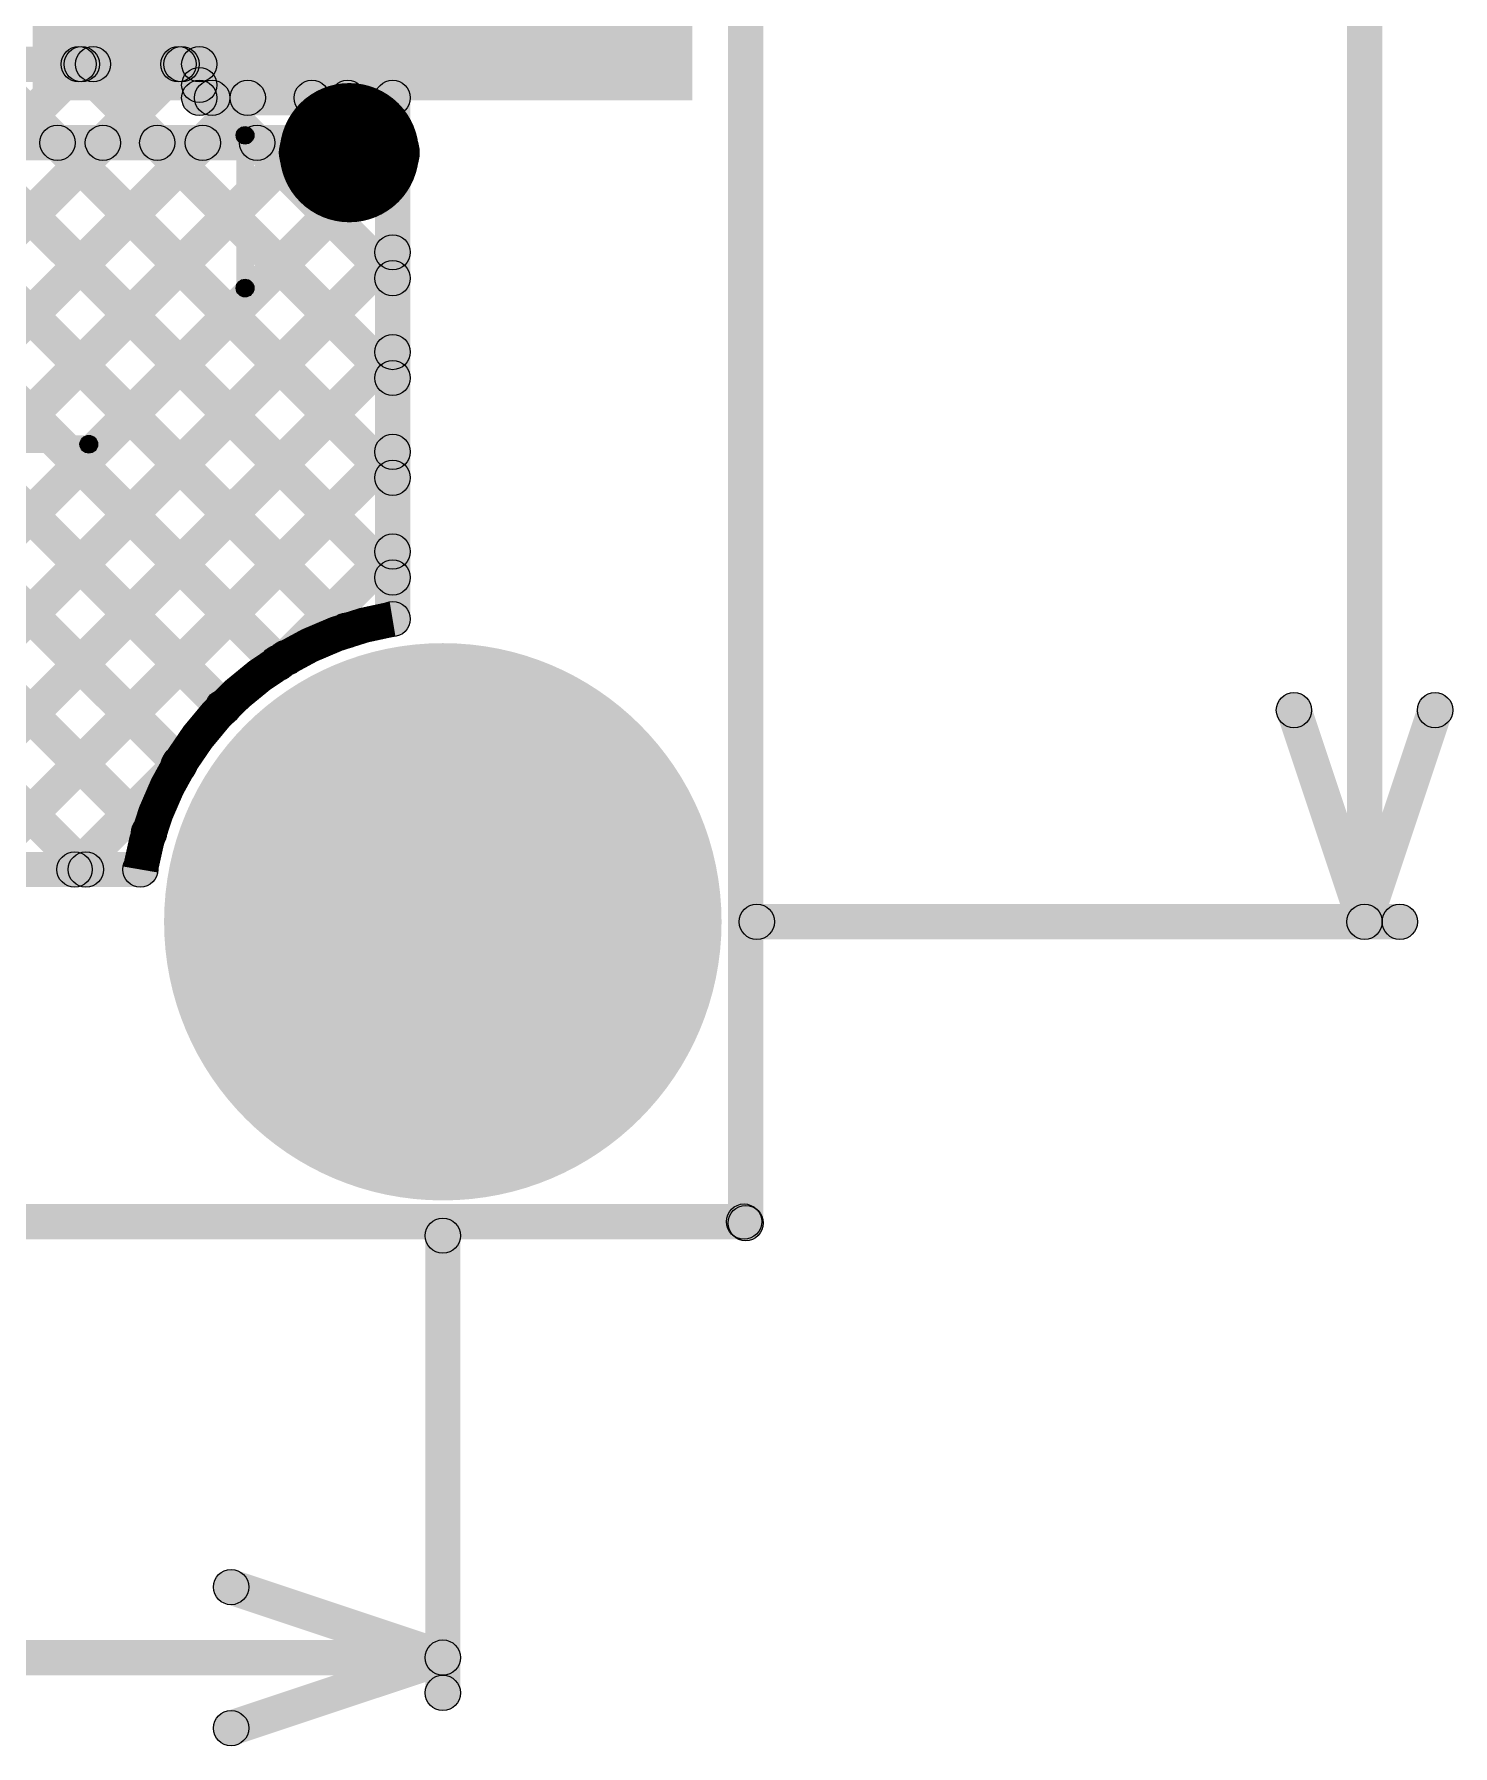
# Model space of a CAD drawing. Header units: millimetres. Extents: x -0.22 to 4.11, y -0.25 to 2.01.
# Drawn here: x 3.693 to 4.095, y -0.2341 to 0.2512 of the extents above; entities that cross this region are included whole.
import ezdxf

# ---------------------------------------------------------------- set-up
doc = ezdxf.new("R2010")
doc.units = ezdxf.units.MM
doc.header["$MEASUREMENT"] = 0
for name, color, linetype in [('BottomLayer', 5, 'Continuous'), ('BottomSolder', 6, 'Continuous'), ('Mechanical1', 6, 'Continuous'), ('Mechanical2', 216, 'Continuous'), ('MultiLayer', 9, 'Continuous'), ('PadHoleLayer', 156, 'Continuous'), ('TopLayer', 1, 'Continuous'), ('TopOverlay', 2, 'Continuous'), ('TopPaste', 8, 'Continuous'), ('TopSolder', 216, 'Continuous')]:
    doc.layers.add(name, color=color, linetype=linetype)

# ---------------------------------------------------------------- blocks, each defined once
blk = doc.blocks.new('TS_1103S_C_C_3')
at = {"layer": 'TopLayer'}
blk.add_hatch(color=1, dxfattribs=at).paths.add_polyline_path([(-0.35433, 0.12795), (-0.23622, 0.12795), (-0.23622, 0.0689), (-0.35433, 0.0689)])
at = {"layer": 'TopOverlay'}
for points in [[(-0.19468, 0.23996), (-0.19115, 0.23642), (-0.23544, 0.19213), (-0.23897, 0.19567)], [(0.19291, 0.24069), (0.19291, 0.23569), (-0.19291, 0.23569), (-0.19291, 0.24069)], [(-0.2397, 0.1939), (-0.2347, 0.1939), (-0.2347, 0.15059), (-0.2397, 0.15059)]]:
    blk.add_hatch(color=2, dxfattribs=at).paths.add_polyline_path(points)
h = blk.add_hatch(color=2, dxfattribs=at)
edge = h.paths.add_edge_path()
edge.add_arc((-0.19291, 0.23819), 0.0025, 0, 360)
h = blk.add_hatch(color=2, dxfattribs=at)
edge = h.paths.add_edge_path()
edge.add_arc((-0.19291, 0.23819), 0.0025, 0, 360)
h = blk.add_hatch(color=2, dxfattribs=at)
edge = h.paths.add_edge_path()
edge.add_arc((-0.2372, 0.1939), 0.0025, 0, 360)
h = blk.add_hatch(color=2, dxfattribs=at)
edge = h.paths.add_edge_path()
edge.add_arc((-0.2372, 0.1939), 0.0025, 0, 360)
h = blk.add_hatch(color=2, dxfattribs=at)
edge = h.paths.add_edge_path()
edge.add_arc((-0.27662, 0.15551), 0.00984, 0, 360)
h = blk.add_hatch(color=2, dxfattribs=at)
edge = h.paths.add_edge_path()
edge.add_arc((-0.25684, 0.15551), 0.00984, 0, 360)
h = blk.add_hatch(color=2, dxfattribs=at)
edge = h.paths.add_edge_path()
edge.add_arc((-0.2372, 0.15059), 0.0025, 0, 360)
at = {"layer": 'TopPaste'}
blk.add_hatch(color=8, dxfattribs=at).paths.add_polyline_path([(-0.35433, 0.12795), (-0.23622, 0.12795), (-0.23622, 0.0689), (-0.35433, 0.0689)])
at = {"layer": 'TopSolder'}
blk.add_hatch(color=216, dxfattribs=at).paths.add_polyline_path([(-0.35833, 0.13195), (-0.23222, 0.13195), (-0.23222, 0.0649), (-0.35833, 0.0649)])
at = {"layer": 'TopOverlay', "const_width": 0.01969}
blk.add_lwpolyline([(-0.25684, 0.15551, 1), (-0.27662, 0.15551, 1)], format="xyb", close=True, dxfattribs=at)
at = {"layer": 'TopOverlay'}
for centre, radius in [((-0.19291, 0.23819), 0.0025), ((-0.19291, 0.23819), 0.0025), ((-0.2372, 0.1939), 0.0025), ((-0.2372, 0.1939), 0.0025), ((-0.27662, 0.15551), 0.00984), ((-0.25684, 0.15551), 0.00984), ((-0.2372, 0.15059), 0.0025)]:
    blk.add_circle(centre, radius, dxfattribs=at)

msp = doc.modelspace()

# ---------------------------------------------------------------- hatches: boundary and pattern name
at = {"layer": 'BottomLayer'}
for points in [[(2.28168, 1.60294), (2.28875, 1.61002), (3.79807, 0.1007), (3.791, 0.09363)], [(2.28168, 1.60294), (2.28875, 1.61002), (3.79807, 0.1007), (3.791, 0.09363)], [(2.28168, 1.57466), (2.28875, 1.58173), (3.78483, 0.08565), (3.77776, 0.07858)], [(2.28168, 1.57466), (2.28875, 1.58173), (3.78483, 0.08565), (3.77776, 0.07858)], [(2.28168, 1.54638), (2.28875, 1.55345), (3.76566, 0.07654), (3.75859, 0.06947)], [(2.28168, 1.54638), (2.28875, 1.55345), (3.76566, 0.07654), (3.75859, 0.06947)], [(2.28168, 1.51809), (2.28875, 1.52516), (3.75005, 0.06387), (3.74297, 0.0568)], [(2.28168, 1.51809), (2.28875, 1.52516), (3.75005, 0.06387), (3.74297, 0.0568)], [(2.28168, 1.48981), (2.28875, 1.49688), (3.73773, 0.04791), (3.73066, 0.04084)], [(2.28168, 1.48981), (2.28875, 1.49688), (3.73773, 0.04791), (3.73066, 0.04084)], [(2.28168, 1.46153), (2.28875, 1.4686), (3.72904, 0.02832), (3.72196, 0.02124)], [(2.28168, 1.46153), (2.28875, 1.4686), (3.72904, 0.02832), (3.72196, 0.02124)], [(2.28168, 1.43324), (2.28875, 1.44031), (3.71114, 0.01792), (3.70407, 0.01085)], [(2.28168, 1.43324), (2.28875, 1.44031), (3.71114, 0.01792), (3.70407, 0.01085)], [(3.69253, 0.23242), (3.87953, 0.23242), (3.87953, 0.45132), (3.69253, 0.45132)], [(3.50995, 0.01085), (3.50288, 0.01792), (3.70891, 0.22395), (3.71598, 0.21688)], [(3.50995, 0.01085), (3.50288, 0.01792), (3.70891, 0.22395), (3.71598, 0.21688)], [(3.53823, 0.01085), (3.53116, 0.01792), (3.73719, 0.22395), (3.74426, 0.21688)], [(3.53823, 0.01085), (3.53116, 0.01792), (3.73719, 0.22395), (3.74426, 0.21688)], [(3.56651, 0.01085), (3.55944, 0.01792), (3.76548, 0.22395), (3.77255, 0.21688)], [(3.56651, 0.01085), (3.55944, 0.01792), (3.76548, 0.22395), (3.77255, 0.21688)], [(3.68053, 0.21542), (3.68053, 0.22542), (3.79453, 0.22542), (3.79453, 0.21542)], [(3.68053, 0.21542), (3.68053, 0.22542), (3.79453, 0.22542), (3.79453, 0.21542)], [(3.69603, 0.21688), (3.7031, 0.22395), (3.79807, 0.12898), (3.791, 0.12191)], [(3.69603, 0.21688), (3.7031, 0.22395), (3.79807, 0.12898), (3.791, 0.12191)], [(3.72431, 0.21688), (3.73138, 0.22395), (3.79807, 0.15727), (3.791, 0.1502)], [(3.72431, 0.21688), (3.73138, 0.22395), (3.79807, 0.15727), (3.791, 0.1502)], [(3.7526, 0.21688), (3.75967, 0.22395), (3.79807, 0.18555), (3.791, 0.17848)], [(3.7526, 0.21688), (3.75967, 0.22395), (3.79807, 0.18555), (3.791, 0.17848)], [(3.78088, 0.21688), (3.78795, 0.22395), (3.79807, 0.21384), (3.791, 0.20677)], [(3.78088, 0.21688), (3.78795, 0.22395), (3.79807, 0.21384), (3.791, 0.20677)], [(3.5948, 0.01085), (3.58773, 0.01792), (3.791, 0.22119), (3.79807, 0.21412)], [(3.5948, 0.01085), (3.58773, 0.01792), (3.791, 0.22119), (3.79807, 0.21412)], [(3.79953, 0.08539), (3.78953, 0.08539), (3.78953, 0.22042), (3.79953, 0.22042)], [(3.79953, 0.08539), (3.78953, 0.08539), (3.78953, 0.22042), (3.79953, 0.22042)], [(3.62308, 0.01085), (3.61601, 0.01792), (3.791, 0.19291), (3.79807, 0.18584)], [(3.62308, 0.01085), (3.61601, 0.01792), (3.791, 0.19291), (3.79807, 0.18584)], [(3.65137, 0.01085), (3.6443, 0.01792), (3.791, 0.16462), (3.79807, 0.15755)], [(3.65137, 0.01085), (3.6443, 0.01792), (3.791, 0.16462), (3.79807, 0.15755)], [(3.67965, 0.01085), (3.67258, 0.01792), (3.791, 0.13634), (3.79807, 0.12927)], [(3.67965, 0.01085), (3.67258, 0.01792), (3.791, 0.13634), (3.79807, 0.12927)], [(3.76797, 0.07089), (3.7609, 0.07796), (3.791, 0.10805), (3.79807, 0.10098)], [(3.76797, 0.07089), (3.7609, 0.07796), (3.791, 0.10805), (3.79807, 0.10098)], [(3.70794, 0.01085), (3.70087, 0.01792), (3.73037, 0.04743), (3.73744, 0.04036)], [(3.70794, 0.01085), (3.70087, 0.01792), (3.73037, 0.04743), (3.73744, 0.04036)], [(2.69453, 0.00939), (2.69453, 0.01939), (3.72304, 0.01939), (3.72304, 0.00939)], [(2.69453, 0.00939), (2.69453, 0.01939), (3.72304, 0.01939), (3.72304, 0.00939)]]:
    msp.add_hatch(color=5, dxfattribs=at).paths.add_polyline_path(points)
h = msp.add_hatch(color=5, dxfattribs=at)
edge = h.paths.add_edge_path()
edge.add_arc((3.69956, 0.22042), 0.005, 0, 360)
h = msp.add_hatch(color=5, dxfattribs=at)
edge = h.paths.add_edge_path()
edge.add_arc((3.69956, 0.22042), 0.005, 0, 360)
h = msp.add_hatch(color=5, dxfattribs=at)
edge = h.paths.add_edge_path()
edge.add_arc((3.71244, 0.22042), 0.005, 0, 360)
h = msp.add_hatch(color=5, dxfattribs=at)
edge = h.paths.add_edge_path()
edge.add_arc((3.71244, 0.22042), 0.005, 0, 360)
h = msp.add_hatch(color=5, dxfattribs=at)
edge = h.paths.add_edge_path()
edge.add_arc((3.72785, 0.22042), 0.005, 0, 360)
h = msp.add_hatch(color=5, dxfattribs=at)
edge = h.paths.add_edge_path()
edge.add_arc((3.72785, 0.22042), 0.005, 0, 360)
h = msp.add_hatch(color=5, dxfattribs=at)
edge = h.paths.add_edge_path()
edge.add_arc((3.74073, 0.22042), 0.005, 0, 360)
h = msp.add_hatch(color=5, dxfattribs=at)
edge = h.paths.add_edge_path()
edge.add_arc((3.74073, 0.22042), 0.005, 0, 360)
h = msp.add_hatch(color=5, dxfattribs=at)
edge = h.paths.add_edge_path()
edge.add_arc((3.75613, 0.22042), 0.005, 0, 360)
h = msp.add_hatch(color=5, dxfattribs=at)
edge = h.paths.add_edge_path()
edge.add_arc((3.75613, 0.22042), 0.005, 0, 360)
h = msp.add_hatch(color=5, dxfattribs=at)
edge = h.paths.add_edge_path()
edge.add_arc((3.76901, 0.22042), 0.005, 0, 360)
h = msp.add_hatch(color=5, dxfattribs=at)
edge = h.paths.add_edge_path()
edge.add_arc((3.76901, 0.22042), 0.005, 0, 360)
h = msp.add_hatch(color=5, dxfattribs=at)
edge = h.paths.add_edge_path()
edge.add_arc((3.78442, 0.22042), 0.005, 0, 360)
h = msp.add_hatch(color=5, dxfattribs=at)
edge = h.paths.add_edge_path()
edge.add_arc((3.78442, 0.22042), 0.005, 0, 360)
h = msp.add_hatch(color=5, dxfattribs=at)
edge = h.paths.add_edge_path()
edge.add_arc((3.79453, 0.22042), 0.005, 0, 360)
h = msp.add_hatch(color=5, dxfattribs=at)
edge = h.paths.add_edge_path()
edge.add_arc((3.79453, 0.22042), 0.005, 0, 360)
h = msp.add_hatch(color=5, dxfattribs=at)
edge = h.paths.add_edge_path()
edge.add_arc((3.79453, 0.22042), 0.005, 0, 360)
h = msp.add_hatch(color=5, dxfattribs=at)
edge = h.paths.add_edge_path()
edge.add_arc((3.79453, 0.22042), 0.005, 0, 360)
h = msp.add_hatch(color=5, dxfattribs=at)
edge = h.paths.add_edge_path()
edge.add_arc((3.79453, 0.21766), 0.005, 0, 360)
h = msp.add_hatch(color=5, dxfattribs=at)
edge = h.paths.add_edge_path()
edge.add_arc((3.79453, 0.21766), 0.005, 0, 360)
h = msp.add_hatch(color=5, dxfattribs=at)
edge = h.paths.add_edge_path()
edge.add_arc((3.79453, 0.2103), 0.005, 0, 360)
h = msp.add_hatch(color=5, dxfattribs=at)
edge = h.paths.add_edge_path()
edge.add_arc((3.79453, 0.2103), 0.005, 0, 360)
h = msp.add_hatch(color=5, dxfattribs=at)
edge = h.paths.add_edge_path()
edge.add_arc((3.79453, 0.18937), 0.005, 0, 360)
h = msp.add_hatch(color=5, dxfattribs=at)
edge = h.paths.add_edge_path()
edge.add_arc((3.79453, 0.18937), 0.005, 0, 360)
h = msp.add_hatch(color=5, dxfattribs=at)
edge = h.paths.add_edge_path()
edge.add_arc((3.79453, 0.18202), 0.005, 0, 360)
h = msp.add_hatch(color=5, dxfattribs=at)
edge = h.paths.add_edge_path()
edge.add_arc((3.79453, 0.18202), 0.005, 0, 360)
h = msp.add_hatch(color=5, dxfattribs=at)
edge = h.paths.add_edge_path()
edge.add_arc((3.79453, 0.16109), 0.005, 0, 360)
h = msp.add_hatch(color=5, dxfattribs=at)
edge = h.paths.add_edge_path()
edge.add_arc((3.79453, 0.16109), 0.005, 0, 360)
h = msp.add_hatch(color=5, dxfattribs=at)
edge = h.paths.add_edge_path()
edge.add_arc((3.79453, 0.15373), 0.005, 0, 360)
h = msp.add_hatch(color=5, dxfattribs=at)
edge = h.paths.add_edge_path()
edge.add_arc((3.79453, 0.15373), 0.005, 0, 360)
h = msp.add_hatch(color=5, dxfattribs=at)
edge = h.paths.add_edge_path()
edge.add_arc((3.79453, 0.1328), 0.005, 0, 360)
h = msp.add_hatch(color=5, dxfattribs=at)
edge = h.paths.add_edge_path()
edge.add_arc((3.79453, 0.1328), 0.005, 0, 360)
h = msp.add_hatch(color=5, dxfattribs=at)
edge = h.paths.add_edge_path()
edge.add_arc((3.79453, 0.12545), 0.005, 0, 360)
h = msp.add_hatch(color=5, dxfattribs=at)
edge = h.paths.add_edge_path()
edge.add_arc((3.79453, 0.12545), 0.005, 0, 360)
h = msp.add_hatch(color=5, dxfattribs=at)
edge = h.paths.add_edge_path()
edge.add_arc((3.79453, 0.10452), 0.005, 0, 360)
h = msp.add_hatch(color=5, dxfattribs=at)
edge = h.paths.add_edge_path()
edge.add_arc((3.79453, 0.10452), 0.005, 0, 360)
h = msp.add_hatch(color=5, dxfattribs=at)
edge = h.paths.add_edge_path()
edge.add_arc((3.79453, 0.09717), 0.005, 0, 360)
h = msp.add_hatch(color=5, dxfattribs=at)
edge = h.paths.add_edge_path()
edge.add_arc((3.79453, 0.09717), 0.005, 0, 360)
h = msp.add_hatch(color=5, dxfattribs=at)
edge = h.paths.add_edge_path()
edge.add_arc((3.79453, 0.08539), 0.005, 0, 360)
h = msp.add_hatch(color=5, dxfattribs=at)
edge = h.paths.add_edge_path()
edge.add_arc((3.79453, 0.08539), 0.005, 0, 360)
h = msp.add_hatch(color=5, dxfattribs=at)
edge = h.paths.add_edge_path()
edge.add_arc((3.79453, 0.08539), 0.005, 0, 360)
h = msp.add_hatch(color=5, dxfattribs=at)
edge = h.paths.add_edge_path()
edge.add_arc((3.79453, 0.08539), 0.005, 0, 360)
h = msp.add_hatch(color=5, dxfattribs=at)
edge = h.paths.add_edge_path()
edge.add_arc((3.7813, 0.08211), 0.005, 0, 360)
h = msp.add_hatch(color=5, dxfattribs=at)
edge = h.paths.add_edge_path()
edge.add_arc((3.7813, 0.08211), 0.005, 0, 360)
h = msp.add_hatch(color=5, dxfattribs=at)
edge = h.paths.add_edge_path()
edge.add_arc((3.76212, 0.073), 0.005, 0, 360)
h = msp.add_hatch(color=5, dxfattribs=at)
edge = h.paths.add_edge_path()
edge.add_arc((3.76212, 0.073), 0.005, 0, 360)
h = msp.add_hatch(color=5, dxfattribs=at)
edge = h.paths.add_edge_path()
edge.add_arc((3.76444, 0.07442), 0.005, 0, 360)
h = msp.add_hatch(color=5, dxfattribs=at)
edge = h.paths.add_edge_path()
edge.add_arc((3.76444, 0.07442), 0.005, 0, 360)
h = msp.add_hatch(color=5, dxfattribs=at)
edge = h.paths.add_edge_path()
edge.add_arc((3.80877, -0.00044), 0.075, 0, 360)
h = msp.add_hatch(color=5, dxfattribs=at)
edge = h.paths.add_edge_path()
edge.add_arc((3.74651, 0.06034), 0.005, 0, 360)
h = msp.add_hatch(color=5, dxfattribs=at)
edge = h.paths.add_edge_path()
edge.add_arc((3.74651, 0.06034), 0.005, 0, 360)
h = msp.add_hatch(color=5, dxfattribs=at)
edge = h.paths.add_edge_path()
edge.add_arc((3.73391, 0.04389), 0.005, 0, 360)
h = msp.add_hatch(color=5, dxfattribs=at)
edge = h.paths.add_edge_path()
edge.add_arc((3.73391, 0.04389), 0.005, 0, 360)
h = msp.add_hatch(color=5, dxfattribs=at)
edge = h.paths.add_edge_path()
edge.add_arc((3.73419, 0.04437), 0.005, 0, 360)
h = msp.add_hatch(color=5, dxfattribs=at)
edge = h.paths.add_edge_path()
edge.add_arc((3.73419, 0.04437), 0.005, 0, 360)
h = msp.add_hatch(color=5, dxfattribs=at)
edge = h.paths.add_edge_path()
edge.add_arc((3.7255, 0.02478), 0.005, 0, 360)
h = msp.add_hatch(color=5, dxfattribs=at)
edge = h.paths.add_edge_path()
edge.add_arc((3.7255, 0.02478), 0.005, 0, 360)
h = msp.add_hatch(color=5, dxfattribs=at)
edge = h.paths.add_edge_path()
edge.add_arc((3.7044, 0.01439), 0.005, 0, 360)
h = msp.add_hatch(color=5, dxfattribs=at)
edge = h.paths.add_edge_path()
edge.add_arc((3.7044, 0.01439), 0.005, 0, 360)
h = msp.add_hatch(color=5, dxfattribs=at)
edge = h.paths.add_edge_path()
edge.add_arc((3.70761, 0.01439), 0.005, 0, 360)
h = msp.add_hatch(color=5, dxfattribs=at)
edge = h.paths.add_edge_path()
edge.add_arc((3.70761, 0.01439), 0.005, 0, 360)
h = msp.add_hatch(color=5, dxfattribs=at)
edge = h.paths.add_edge_path()
edge.add_arc((3.72304, 0.01439), 0.005, 0, 360)
h = msp.add_hatch(color=5, dxfattribs=at)
edge = h.paths.add_edge_path()
edge.add_arc((3.72304, 0.01439), 0.005, 0, 360)
h = msp.add_hatch(color=5, dxfattribs=at)
edge = h.paths.add_edge_path()
edge.add_arc((3.72304, 0.01439), 0.005, 0, 360)
h = msp.add_hatch(color=5, dxfattribs=at)
edge = h.paths.add_edge_path()
edge.add_arc((3.72304, 0.01439), 0.005, 0, 360)
at = {"layer": 'BottomSolder'}
h = msp.add_hatch(color=6, dxfattribs=at)
edge = h.paths.add_edge_path()
edge.add_arc((3.80877, -0.00044), 0.079, 0, 360)
at = {"layer": 'Mechanical1'}
for points in [[(4.075, -0.00044), (4.065, -0.00044), (4.065, 0.57693), (4.075, 0.57693)], [(4.04526, 0.05798), (4.05474, 0.06114), (4.07474, 0.00114), (4.06526, -0.00202)], [(4.07474, -0.00202), (4.06526, 0.00114), (4.08526, 0.06114), (4.09474, 0.05798)], [(3.89777, -0.00544), (3.89777, 0.00456), (4.08, 0.00456), (4.08, -0.00544)], [(3.81377, -0.21906), (3.80377, -0.21906), (3.80377, -0.08944), (3.81377, -0.08944)], [(3.74718, -0.1938), (3.75035, -0.18431), (3.81035, -0.20431), (3.80718, -0.2138)], [(2.1743, -0.21406), (2.1743, -0.20406), (3.80877, -0.20406), (3.80877, -0.21406)], [(3.75035, -0.2338), (3.74718, -0.22431), (3.80718, -0.20431), (3.81035, -0.2138)]]:
    msp.add_hatch(color=6, dxfattribs=at).paths.add_polyline_path(points)
h = msp.add_hatch(color=6, dxfattribs=at)
edge = h.paths.add_edge_path()
edge.add_arc((4.05, 0.05956), 0.005, 0, 360)
h = msp.add_hatch(color=6, dxfattribs=at)
edge = h.paths.add_edge_path()
edge.add_arc((4.09, 0.05956), 0.005, 0, 360)
h = msp.add_hatch(color=6, dxfattribs=at)
edge = h.paths.add_edge_path()
edge.add_arc((3.89777, -0.00044), 0.005, 0, 360)
h = msp.add_hatch(color=6, dxfattribs=at)
edge = h.paths.add_edge_path()
edge.add_arc((4.07, -0.00044), 0.005, 0, 360)
h = msp.add_hatch(color=6, dxfattribs=at)
edge = h.paths.add_edge_path()
edge.add_arc((4.07, -0.00044), 0.005, 0, 360)
h = msp.add_hatch(color=6, dxfattribs=at)
edge = h.paths.add_edge_path()
edge.add_arc((4.07, -0.00044), 0.005, 0, 360)
h = msp.add_hatch(color=6, dxfattribs=at)
edge = h.paths.add_edge_path()
edge.add_arc((4.08, -0.00044), 0.005, 0, 360)
h = msp.add_hatch(color=6, dxfattribs=at)
edge = h.paths.add_edge_path()
edge.add_arc((3.80877, -0.08944), 0.005, 0, 360)
h = msp.add_hatch(color=6, dxfattribs=at)
edge = h.paths.add_edge_path()
edge.add_arc((3.74877, -0.18906), 0.005, 0, 360)
h = msp.add_hatch(color=6, dxfattribs=at)
edge = h.paths.add_edge_path()
edge.add_arc((3.80877, -0.20906), 0.005, 0, 360)
h = msp.add_hatch(color=6, dxfattribs=at)
edge = h.paths.add_edge_path()
edge.add_arc((3.80877, -0.20906), 0.005, 0, 360)
h = msp.add_hatch(color=6, dxfattribs=at)
edge = h.paths.add_edge_path()
edge.add_arc((3.80877, -0.20906), 0.005, 0, 360)
h = msp.add_hatch(color=6, dxfattribs=at)
edge = h.paths.add_edge_path()
edge.add_arc((3.80877, -0.21906), 0.005, 0, 360)
h = msp.add_hatch(color=6, dxfattribs=at)
edge = h.paths.add_edge_path()
edge.add_arc((3.74877, -0.22906), 0.005, 0, 360)
at = {"layer": 'Mechanical2'}
for points in [[(3.8996, -0.08587), (3.8896, -0.08587), (3.8896, 1.84326), (3.8996, 1.84326)], [(2.59345, -0.09044), (2.59345, -0.08044), (3.89416, -0.08044), (3.89416, -0.09044)]]:
    msp.add_hatch(color=216, dxfattribs=at).paths.add_polyline_path(points)
h = msp.add_hatch(color=216, dxfattribs=at)
edge = h.paths.add_edge_path()
edge.add_arc((3.89416, -0.08544), 0.005, 0, 360)
h = msp.add_hatch(color=216, dxfattribs=at)
edge = h.paths.add_edge_path()
edge.add_arc((3.8946, -0.08587), 0.005, 0, 360)
at = {"layer": 'MultiLayer'}
h = msp.add_hatch(color=9, dxfattribs=at)
edge = h.paths.add_edge_path()
edge.add_arc((3.80877, -0.00044), 0.075, 0, 360)
at = {"layer": 'PadHoleLayer'}
msp.add_hatch(color=156, dxfattribs=at).paths.add_polyline_path([(3.77877, -0.03044), (3.77877, 0.02956), (3.83877, 0.02956), (3.83877, -0.03044)])
at = {"layer": 'TopLayer'}
for points in [[(3.23076, 0.56901), (3.23784, 0.57608), (3.75005, 0.06387), (3.74297, 0.0568)], [(3.23076, 0.56901), (3.23784, 0.57608), (3.75005, 0.06387), (3.74297, 0.0568)], [(3.25905, 0.56901), (3.26612, 0.57608), (3.76566, 0.07654), (3.75859, 0.06947)], [(3.25905, 0.56901), (3.26612, 0.57608), (3.76566, 0.07654), (3.75859, 0.06947)], [(3.28778, 0.48372), (3.29485, 0.49079), (3.73773, 0.04791), (3.73066, 0.04084)], [(3.28778, 0.48372), (3.29485, 0.49079), (3.73773, 0.04791), (3.73066, 0.04084)], [(3.28778, 0.45543), (3.29485, 0.4625), (3.72904, 0.02832), (3.72196, 0.02124)], [(3.28778, 0.45543), (3.29485, 0.4625), (3.72904, 0.02832), (3.72196, 0.02124)], [(3.28778, 0.42715), (3.29485, 0.43422), (3.71114, 0.01792), (3.70407, 0.01085)], [(3.28778, 0.42715), (3.29485, 0.43422), (3.71114, 0.01792), (3.70407, 0.01085)], [(3.61791, 0.2377), (3.61791, 0.2477), (3.70963, 0.2477), (3.70963, 0.2377)], [(3.61791, 0.2377), (3.61791, 0.2477), (3.70963, 0.2477), (3.70963, 0.2377)], [(3.70963, 0.2377), (3.70963, 0.2477), (3.73975, 0.2477), (3.73975, 0.2377)], [(3.70963, 0.2377), (3.70963, 0.2477), (3.73975, 0.2477), (3.73975, 0.2377)], [(3.48166, 0.01085), (3.47459, 0.01792), (3.70291, 0.24624), (3.70998, 0.23917)], [(3.48166, 0.01085), (3.47459, 0.01792), (3.70291, 0.24624), (3.70998, 0.23917)], [(3.50995, 0.01085), (3.50288, 0.01792), (3.73119, 0.24624), (3.73826, 0.23917)], [(3.50995, 0.01085), (3.50288, 0.01792), (3.73119, 0.24624), (3.73826, 0.23917)], [(3.61718, 0.23917), (3.62425, 0.24624), (3.78483, 0.08565), (3.77776, 0.07858)], [(3.61718, 0.23917), (3.62425, 0.24624), (3.78483, 0.08565), (3.77776, 0.07858)], [(3.64546, 0.23917), (3.65253, 0.24624), (3.79807, 0.1007), (3.791, 0.09363)], [(3.64546, 0.23917), (3.65253, 0.24624), (3.79807, 0.1007), (3.791, 0.09363)], [(3.67374, 0.23917), (3.68082, 0.24624), (3.79807, 0.12898), (3.791, 0.12191)], [(3.67374, 0.23917), (3.68082, 0.24624), (3.79807, 0.12898), (3.791, 0.12191)], [(3.70203, 0.23917), (3.7091, 0.24624), (3.79807, 0.15727), (3.791, 0.1502)], [(3.70203, 0.23917), (3.7091, 0.24624), (3.79807, 0.15727), (3.791, 0.1502)], [(3.73031, 0.23917), (3.73738, 0.24624), (3.74329, 0.24033), (3.73622, 0.23326)], [(3.73031, 0.23917), (3.73738, 0.24624), (3.74329, 0.24033), (3.73622, 0.23326)], [(3.74475, 0.23317), (3.73475, 0.23317), (3.73475, 0.2427), (3.74475, 0.2427)], [(3.74475, 0.23317), (3.73475, 0.23317), (3.73475, 0.2427), (3.74475, 0.2427)], [(3.73622, 0.23326), (3.74329, 0.24033), (3.74691, 0.23671), (3.73984, 0.22964)], [(3.73622, 0.23326), (3.74329, 0.24033), (3.74691, 0.23671), (3.73984, 0.22964)], [(3.73975, 0.22817), (3.73975, 0.23817), (3.79453, 0.23817), (3.79453, 0.22817)], [(3.73975, 0.22817), (3.73975, 0.23817), (3.79453, 0.23817), (3.79453, 0.22817)], [(3.53823, 0.01085), (3.53116, 0.01792), (3.74995, 0.23671), (3.75702, 0.22964)], [(3.53823, 0.01085), (3.53116, 0.01792), (3.74995, 0.23671), (3.75702, 0.22964)], [(3.56651, 0.01085), (3.55944, 0.01792), (3.77823, 0.23671), (3.7853, 0.22964)], [(3.56651, 0.01085), (3.55944, 0.01792), (3.77823, 0.23671), (3.7853, 0.22964)], [(3.73984, 0.22964), (3.74691, 0.23671), (3.79807, 0.18555), (3.791, 0.17848)], [(3.73984, 0.22964), (3.74691, 0.23671), (3.79807, 0.18555), (3.791, 0.17848)], [(3.76812, 0.22964), (3.7752, 0.23671), (3.79807, 0.21384), (3.791, 0.20677)], [(3.76812, 0.22964), (3.7752, 0.23671), (3.79807, 0.21384), (3.791, 0.20677)], [(3.79953, 0.08539), (3.78953, 0.08539), (3.78953, 0.23317), (3.79953, 0.23317)], [(3.79953, 0.08539), (3.78953, 0.08539), (3.78953, 0.23317), (3.79953, 0.23317)], [(3.5948, 0.01085), (3.58773, 0.01792), (3.791, 0.22119), (3.79807, 0.21412)], [(3.5948, 0.01085), (3.58773, 0.01792), (3.791, 0.22119), (3.79807, 0.21412)], [(3.62308, 0.01085), (3.61601, 0.01792), (3.791, 0.19291), (3.79807, 0.18584)], [(3.62308, 0.01085), (3.61601, 0.01792), (3.791, 0.19291), (3.79807, 0.18584)], [(3.65137, 0.01085), (3.6443, 0.01792), (3.791, 0.16462), (3.79807, 0.15755)], [(3.65137, 0.01085), (3.6443, 0.01792), (3.791, 0.16462), (3.79807, 0.15755)], [(3.67965, 0.01085), (3.67258, 0.01792), (3.791, 0.13634), (3.79807, 0.12927)], [(3.67965, 0.01085), (3.67258, 0.01792), (3.791, 0.13634), (3.79807, 0.12927)], [(3.76797, 0.07089), (3.7609, 0.07796), (3.791, 0.10805), (3.79807, 0.10098)], [(3.76797, 0.07089), (3.7609, 0.07796), (3.791, 0.10805), (3.79807, 0.10098)], [(3.70794, 0.01085), (3.70087, 0.01792), (3.73037, 0.04743), (3.73744, 0.04036)], [(3.70794, 0.01085), (3.70087, 0.01792), (3.73037, 0.04743), (3.73744, 0.04036)], [(2.69453, 0.00939), (2.69453, 0.01939), (3.72304, 0.01939), (3.72304, 0.00939)], [(2.69453, 0.00939), (2.69453, 0.01939), (3.72304, 0.01939), (3.72304, 0.00939)]]:
    msp.add_hatch(color=1, dxfattribs=at).paths.add_polyline_path(points)
h = msp.add_hatch(color=1, dxfattribs=at)
edge = h.paths.add_edge_path()
edge.add_arc((3.70556, 0.2427), 0.005, 0, 360)
h = msp.add_hatch(color=1, dxfattribs=at)
edge = h.paths.add_edge_path()
edge.add_arc((3.70556, 0.2427), 0.005, 0, 360)
h = msp.add_hatch(color=1, dxfattribs=at)
edge = h.paths.add_edge_path()
edge.add_arc((3.70644, 0.2427), 0.005, 0, 360)
h = msp.add_hatch(color=1, dxfattribs=at)
edge = h.paths.add_edge_path()
edge.add_arc((3.70644, 0.2427), 0.005, 0, 360)
h = msp.add_hatch(color=1, dxfattribs=at)
edge = h.paths.add_edge_path()
edge.add_arc((3.70963, 0.2427), 0.005, 0, 360)
h = msp.add_hatch(color=1, dxfattribs=at)
edge = h.paths.add_edge_path()
edge.add_arc((3.70963, 0.2427), 0.005, 0, 360)
h = msp.add_hatch(color=1, dxfattribs=at)
edge = h.paths.add_edge_path()
edge.add_arc((3.70963, 0.2427), 0.005, 0, 360)
h = msp.add_hatch(color=1, dxfattribs=at)
edge = h.paths.add_edge_path()
edge.add_arc((3.70963, 0.2427), 0.005, 0, 360)
h = msp.add_hatch(color=1, dxfattribs=at)
edge = h.paths.add_edge_path()
edge.add_arc((3.73385, 0.2427), 0.005, 0, 360)
h = msp.add_hatch(color=1, dxfattribs=at)
edge = h.paths.add_edge_path()
edge.add_arc((3.73385, 0.2427), 0.005, 0, 360)
h = msp.add_hatch(color=1, dxfattribs=at)
edge = h.paths.add_edge_path()
edge.add_arc((3.73473, 0.2427), 0.005, 0, 360)
h = msp.add_hatch(color=1, dxfattribs=at)
edge = h.paths.add_edge_path()
edge.add_arc((3.73473, 0.2427), 0.005, 0, 360)
h = msp.add_hatch(color=1, dxfattribs=at)
edge = h.paths.add_edge_path()
edge.add_arc((3.73975, 0.2427), 0.005, 0, 360)
h = msp.add_hatch(color=1, dxfattribs=at)
edge = h.paths.add_edge_path()
edge.add_arc((3.73975, 0.2427), 0.005, 0, 360)
h = msp.add_hatch(color=1, dxfattribs=at)
edge = h.paths.add_edge_path()
edge.add_arc((3.73975, 0.2427), 0.005, 0, 360)
h = msp.add_hatch(color=1, dxfattribs=at)
edge = h.paths.add_edge_path()
edge.add_arc((3.73975, 0.2427), 0.005, 0, 360)
h = msp.add_hatch(color=1, dxfattribs=at)
edge = h.paths.add_edge_path()
edge.add_arc((3.73975, 0.2368), 0.005, 0, 360)
h = msp.add_hatch(color=1, dxfattribs=at)
edge = h.paths.add_edge_path()
edge.add_arc((3.73975, 0.2368), 0.005, 0, 360)
h = msp.add_hatch(color=1, dxfattribs=at)
edge = h.paths.add_edge_path()
edge.add_arc((3.73975, 0.2368), 0.005, 0, 360)
h = msp.add_hatch(color=1, dxfattribs=at)
edge = h.paths.add_edge_path()
edge.add_arc((3.73975, 0.2368), 0.005, 0, 360)
h = msp.add_hatch(color=1, dxfattribs=at)
edge = h.paths.add_edge_path()
edge.add_arc((3.73975, 0.23317), 0.005, 0, 360)
h = msp.add_hatch(color=1, dxfattribs=at)
edge = h.paths.add_edge_path()
edge.add_arc((3.73975, 0.23317), 0.005, 0, 360)
h = msp.add_hatch(color=1, dxfattribs=at)
edge = h.paths.add_edge_path()
edge.add_arc((3.73975, 0.23317), 0.005, 0, 360)
h = msp.add_hatch(color=1, dxfattribs=at)
edge = h.paths.add_edge_path()
edge.add_arc((3.73975, 0.23317), 0.005, 0, 360)
h = msp.add_hatch(color=1, dxfattribs=at)
edge = h.paths.add_edge_path()
edge.add_arc((3.74338, 0.23317), 0.005, 0, 360)
h = msp.add_hatch(color=1, dxfattribs=at)
edge = h.paths.add_edge_path()
edge.add_arc((3.74338, 0.23317), 0.005, 0, 360)
h = msp.add_hatch(color=1, dxfattribs=at)
edge = h.paths.add_edge_path()
edge.add_arc((3.74338, 0.23317), 0.005, 0, 360)
h = msp.add_hatch(color=1, dxfattribs=at)
edge = h.paths.add_edge_path()
edge.add_arc((3.74338, 0.23317), 0.005, 0, 360)
h = msp.add_hatch(color=1, dxfattribs=at)
edge = h.paths.add_edge_path()
edge.add_arc((3.75348, 0.23317), 0.005, 0, 360)
h = msp.add_hatch(color=1, dxfattribs=at)
edge = h.paths.add_edge_path()
edge.add_arc((3.75348, 0.23317), 0.005, 0, 360)
h = msp.add_hatch(color=1, dxfattribs=at)
edge = h.paths.add_edge_path()
edge.add_arc((3.77166, 0.23317), 0.005, 0, 360)
h = msp.add_hatch(color=1, dxfattribs=at)
edge = h.paths.add_edge_path()
edge.add_arc((3.77166, 0.23317), 0.005, 0, 360)
h = msp.add_hatch(color=1, dxfattribs=at)
edge = h.paths.add_edge_path()
edge.add_arc((3.78177, 0.23317), 0.005, 0, 360)
h = msp.add_hatch(color=1, dxfattribs=at)
edge = h.paths.add_edge_path()
edge.add_arc((3.78177, 0.23317), 0.005, 0, 360)
h = msp.add_hatch(color=1, dxfattribs=at)
edge = h.paths.add_edge_path()
edge.add_arc((3.79453, 0.23317), 0.005, 0, 360)
h = msp.add_hatch(color=1, dxfattribs=at)
edge = h.paths.add_edge_path()
edge.add_arc((3.79453, 0.23317), 0.005, 0, 360)
h = msp.add_hatch(color=1, dxfattribs=at)
edge = h.paths.add_edge_path()
edge.add_arc((3.79453, 0.23317), 0.005, 0, 360)
h = msp.add_hatch(color=1, dxfattribs=at)
edge = h.paths.add_edge_path()
edge.add_arc((3.79453, 0.23317), 0.005, 0, 360)
h = msp.add_hatch(color=1, dxfattribs=at)
edge = h.paths.add_edge_path()
edge.add_arc((3.79453, 0.21766), 0.005, 0, 360)
h = msp.add_hatch(color=1, dxfattribs=at)
edge = h.paths.add_edge_path()
edge.add_arc((3.79453, 0.21766), 0.005, 0, 360)
h = msp.add_hatch(color=1, dxfattribs=at)
edge = h.paths.add_edge_path()
edge.add_arc((3.79453, 0.2103), 0.005, 0, 360)
h = msp.add_hatch(color=1, dxfattribs=at)
edge = h.paths.add_edge_path()
edge.add_arc((3.79453, 0.2103), 0.005, 0, 360)
h = msp.add_hatch(color=1, dxfattribs=at)
edge = h.paths.add_edge_path()
edge.add_arc((3.79453, 0.18937), 0.005, 0, 360)
h = msp.add_hatch(color=1, dxfattribs=at)
edge = h.paths.add_edge_path()
edge.add_arc((3.79453, 0.18937), 0.005, 0, 360)
h = msp.add_hatch(color=1, dxfattribs=at)
edge = h.paths.add_edge_path()
edge.add_arc((3.79453, 0.18202), 0.005, 0, 360)
h = msp.add_hatch(color=1, dxfattribs=at)
edge = h.paths.add_edge_path()
edge.add_arc((3.79453, 0.18202), 0.005, 0, 360)
h = msp.add_hatch(color=1, dxfattribs=at)
edge = h.paths.add_edge_path()
edge.add_arc((3.79453, 0.16109), 0.005, 0, 360)
h = msp.add_hatch(color=1, dxfattribs=at)
edge = h.paths.add_edge_path()
edge.add_arc((3.79453, 0.16109), 0.005, 0, 360)
h = msp.add_hatch(color=1, dxfattribs=at)
edge = h.paths.add_edge_path()
edge.add_arc((3.79453, 0.15373), 0.005, 0, 360)
h = msp.add_hatch(color=1, dxfattribs=at)
edge = h.paths.add_edge_path()
edge.add_arc((3.79453, 0.15373), 0.005, 0, 360)
h = msp.add_hatch(color=1, dxfattribs=at)
edge = h.paths.add_edge_path()
edge.add_arc((3.79453, 0.1328), 0.005, 0, 360)
h = msp.add_hatch(color=1, dxfattribs=at)
edge = h.paths.add_edge_path()
edge.add_arc((3.79453, 0.1328), 0.005, 0, 360)
h = msp.add_hatch(color=1, dxfattribs=at)
edge = h.paths.add_edge_path()
edge.add_arc((3.79453, 0.12545), 0.005, 0, 360)
h = msp.add_hatch(color=1, dxfattribs=at)
edge = h.paths.add_edge_path()
edge.add_arc((3.79453, 0.12545), 0.005, 0, 360)
h = msp.add_hatch(color=1, dxfattribs=at)
edge = h.paths.add_edge_path()
edge.add_arc((3.79453, 0.10452), 0.005, 0, 360)
h = msp.add_hatch(color=1, dxfattribs=at)
edge = h.paths.add_edge_path()
edge.add_arc((3.79453, 0.10452), 0.005, 0, 360)
h = msp.add_hatch(color=1, dxfattribs=at)
edge = h.paths.add_edge_path()
edge.add_arc((3.79453, 0.09717), 0.005, 0, 360)
h = msp.add_hatch(color=1, dxfattribs=at)
edge = h.paths.add_edge_path()
edge.add_arc((3.79453, 0.09717), 0.005, 0, 360)
h = msp.add_hatch(color=1, dxfattribs=at)
edge = h.paths.add_edge_path()
edge.add_arc((3.79453, 0.08539), 0.005, 0, 360)
h = msp.add_hatch(color=1, dxfattribs=at)
edge = h.paths.add_edge_path()
edge.add_arc((3.79453, 0.08539), 0.005, 0, 360)
h = msp.add_hatch(color=1, dxfattribs=at)
edge = h.paths.add_edge_path()
edge.add_arc((3.79453, 0.08539), 0.005, 0, 360)
h = msp.add_hatch(color=1, dxfattribs=at)
edge = h.paths.add_edge_path()
edge.add_arc((3.79453, 0.08539), 0.005, 0, 360)
h = msp.add_hatch(color=1, dxfattribs=at)
edge = h.paths.add_edge_path()
edge.add_arc((3.7813, 0.08211), 0.005, 0, 360)
h = msp.add_hatch(color=1, dxfattribs=at)
edge = h.paths.add_edge_path()
edge.add_arc((3.7813, 0.08211), 0.005, 0, 360)
h = msp.add_hatch(color=1, dxfattribs=at)
edge = h.paths.add_edge_path()
edge.add_arc((3.76212, 0.073), 0.005, 0, 360)
h = msp.add_hatch(color=1, dxfattribs=at)
edge = h.paths.add_edge_path()
edge.add_arc((3.76212, 0.073), 0.005, 0, 360)
h = msp.add_hatch(color=1, dxfattribs=at)
edge = h.paths.add_edge_path()
edge.add_arc((3.76444, 0.07442), 0.005, 0, 360)
h = msp.add_hatch(color=1, dxfattribs=at)
edge = h.paths.add_edge_path()
edge.add_arc((3.76444, 0.07442), 0.005, 0, 360)
h = msp.add_hatch(color=1, dxfattribs=at)
edge = h.paths.add_edge_path()
edge.add_arc((3.80877, -0.00044), 0.075, 0, 360)
h = msp.add_hatch(color=1, dxfattribs=at)
edge = h.paths.add_edge_path()
edge.add_arc((3.74651, 0.06034), 0.005, 0, 360)
h = msp.add_hatch(color=1, dxfattribs=at)
edge = h.paths.add_edge_path()
edge.add_arc((3.74651, 0.06034), 0.005, 0, 360)
h = msp.add_hatch(color=1, dxfattribs=at)
edge = h.paths.add_edge_path()
edge.add_arc((3.73391, 0.04389), 0.005, 0, 360)
h = msp.add_hatch(color=1, dxfattribs=at)
edge = h.paths.add_edge_path()
edge.add_arc((3.73391, 0.04389), 0.005, 0, 360)
h = msp.add_hatch(color=1, dxfattribs=at)
edge = h.paths.add_edge_path()
edge.add_arc((3.73419, 0.04437), 0.005, 0, 360)
h = msp.add_hatch(color=1, dxfattribs=at)
edge = h.paths.add_edge_path()
edge.add_arc((3.73419, 0.04437), 0.005, 0, 360)
h = msp.add_hatch(color=1, dxfattribs=at)
edge = h.paths.add_edge_path()
edge.add_arc((3.7255, 0.02478), 0.005, 0, 360)
h = msp.add_hatch(color=1, dxfattribs=at)
edge = h.paths.add_edge_path()
edge.add_arc((3.7255, 0.02478), 0.005, 0, 360)
h = msp.add_hatch(color=1, dxfattribs=at)
edge = h.paths.add_edge_path()
edge.add_arc((3.7044, 0.01439), 0.005, 0, 360)
h = msp.add_hatch(color=1, dxfattribs=at)
edge = h.paths.add_edge_path()
edge.add_arc((3.7044, 0.01439), 0.005, 0, 360)
h = msp.add_hatch(color=1, dxfattribs=at)
edge = h.paths.add_edge_path()
edge.add_arc((3.70761, 0.01439), 0.005, 0, 360)
h = msp.add_hatch(color=1, dxfattribs=at)
edge = h.paths.add_edge_path()
edge.add_arc((3.70761, 0.01439), 0.005, 0, 360)
h = msp.add_hatch(color=1, dxfattribs=at)
edge = h.paths.add_edge_path()
edge.add_arc((3.72304, 0.01439), 0.005, 0, 360)
h = msp.add_hatch(color=1, dxfattribs=at)
edge = h.paths.add_edge_path()
edge.add_arc((3.72304, 0.01439), 0.005, 0, 360)
h = msp.add_hatch(color=1, dxfattribs=at)
edge = h.paths.add_edge_path()
edge.add_arc((3.72304, 0.01439), 0.005, 0, 360)
h = msp.add_hatch(color=1, dxfattribs=at)
edge = h.paths.add_edge_path()
edge.add_arc((3.72304, 0.01439), 0.005, 0, 360)
at = {"layer": 'TopSolder'}
h = msp.add_hatch(color=216, dxfattribs=at)
edge = h.paths.add_edge_path()
edge.add_arc((3.80877, -0.00044), 0.079, 0, 360)

# ---------------------------------------------------------------- linework, layer by layer
at = {"layer": 'BottomLayer', "const_width": 0.01}
msp.add_lwpolyline([(3.72304, 0.01439, -0.319016), (3.79453, 0.08539)], format="xyb", dxfattribs=at)
msp.add_lwpolyline([(3.72304, 0.01439, -0.319016), (3.79453, 0.08539)], format="xyb", dxfattribs=at)
at = {"layer": 'BottomLayer'}
for centre in [(3.69956, 0.22042), (3.69956, 0.22042), (3.71244, 0.22042), (3.71244, 0.22042), (3.72785, 0.22042), (3.72785, 0.22042), (3.74073, 0.22042), (3.74073, 0.22042), (3.75613, 0.22042), (3.75613, 0.22042), (3.76901, 0.22042), (3.76901, 0.22042), (3.78442, 0.22042), (3.78442, 0.22042), (3.79453, 0.22042), (3.79453, 0.22042), (3.79453, 0.22042), (3.79453, 0.22042), (3.79453, 0.21766), (3.79453, 0.21766), (3.79453, 0.2103), (3.79453, 0.2103), (3.79453, 0.18937), (3.79453, 0.18937), (3.79453, 0.18202), (3.79453, 0.18202), (3.79453, 0.16109), (3.79453, 0.16109), (3.79453, 0.15373), (3.79453, 0.15373), (3.79453, 0.1328), (3.79453, 0.1328), (3.79453, 0.12545), (3.79453, 0.12545), (3.79453, 0.10452), (3.79453, 0.10452), (3.79453, 0.09717), (3.79453, 0.09717), (3.79453, 0.08539), (3.79453, 0.08539), (3.79453, 0.08539), (3.79453, 0.08539), (3.7813, 0.08211), (3.7813, 0.08211), (3.76212, 0.073), (3.76212, 0.073), (3.76444, 0.07442), (3.76444, 0.07442), (3.74651, 0.06034), (3.74651, 0.06034), (3.73391, 0.04389), (3.73391, 0.04389), (3.73419, 0.04437), (3.73419, 0.04437), (3.7255, 0.02478), (3.7255, 0.02478), (3.7044, 0.01439), (3.7044, 0.01439), (3.70761, 0.01439), (3.70761, 0.01439), (3.72304, 0.01439), (3.72304, 0.01439), (3.72304, 0.01439), (3.72304, 0.01439)]:
    msp.add_circle(centre, 0.005, dxfattribs=at)
at = {"layer": 'Mechanical1'}
for centre in [(4.05, 0.05956), (4.09, 0.05956), (3.89777, -0.00044), (4.07, -0.00044), (4.07, -0.00044), (4.07, -0.00044), (4.08, -0.00044), (3.80877, -0.08944), (3.74877, -0.18906), (3.80877, -0.20906), (3.80877, -0.20906), (3.80877, -0.20906), (3.80877, -0.21906), (3.74877, -0.22906)]:
    msp.add_circle(centre, 0.005, dxfattribs=at)
at = {"layer": 'Mechanical2'}
for centre in [(3.89416, -0.08544), (3.8946, -0.08587)]:
    msp.add_circle(centre, 0.005, dxfattribs=at)
at = {"layer": 'TopLayer', "const_width": 0.01}
msp.add_lwpolyline([(3.72304, 0.01439, -0.319016), (3.79453, 0.08539)], format="xyb", dxfattribs=at)
msp.add_lwpolyline([(3.72304, 0.01439, -0.319016), (3.79453, 0.08539)], format="xyb", dxfattribs=at)
at = {"layer": 'TopLayer'}
for centre in [(3.70556, 0.2427), (3.70556, 0.2427), (3.70644, 0.2427), (3.70644, 0.2427), (3.70963, 0.2427), (3.70963, 0.2427), (3.70963, 0.2427), (3.70963, 0.2427), (3.73385, 0.2427), (3.73385, 0.2427), (3.73473, 0.2427), (3.73473, 0.2427), (3.73975, 0.2427), (3.73975, 0.2427), (3.73975, 0.2427), (3.73975, 0.2427), (3.73975, 0.2368), (3.73975, 0.2368), (3.73975, 0.2368), (3.73975, 0.2368), (3.73975, 0.23317), (3.73975, 0.23317), (3.73975, 0.23317), (3.73975, 0.23317), (3.74338, 0.23317), (3.74338, 0.23317), (3.74338, 0.23317), (3.74338, 0.23317), (3.75348, 0.23317), (3.75348, 0.23317), (3.77166, 0.23317), (3.77166, 0.23317), (3.78177, 0.23317), (3.78177, 0.23317), (3.79453, 0.23317), (3.79453, 0.23317), (3.79453, 0.23317), (3.79453, 0.23317), (3.79453, 0.21766), (3.79453, 0.21766), (3.79453, 0.2103), (3.79453, 0.2103), (3.79453, 0.18937), (3.79453, 0.18937), (3.79453, 0.18202), (3.79453, 0.18202), (3.79453, 0.16109), (3.79453, 0.16109), (3.79453, 0.15373), (3.79453, 0.15373), (3.79453, 0.1328), (3.79453, 0.1328), (3.79453, 0.12545), (3.79453, 0.12545), (3.79453, 0.10452), (3.79453, 0.10452), (3.79453, 0.09717), (3.79453, 0.09717), (3.79453, 0.08539), (3.79453, 0.08539), (3.79453, 0.08539), (3.79453, 0.08539), (3.7813, 0.08211), (3.7813, 0.08211), (3.76212, 0.073), (3.76212, 0.073), (3.76444, 0.07442), (3.76444, 0.07442), (3.74651, 0.06034), (3.74651, 0.06034), (3.73391, 0.04389), (3.73391, 0.04389), (3.73419, 0.04437), (3.73419, 0.04437), (3.7255, 0.02478), (3.7255, 0.02478), (3.7044, 0.01439), (3.7044, 0.01439), (3.70761, 0.01439), (3.70761, 0.01439), (3.72304, 0.01439), (3.72304, 0.01439), (3.72304, 0.01439), (3.72304, 0.01439)]:
    msp.add_circle(centre, 0.005, dxfattribs=at)

# ---------------------------------------------------------------- block references
at = {"rotation": 180}
msp.add_blockref('TS_1103S_C_C_3', (3.51553, 0.37313), dxfattribs=at)

doc.saveas('drawing.dxf')
